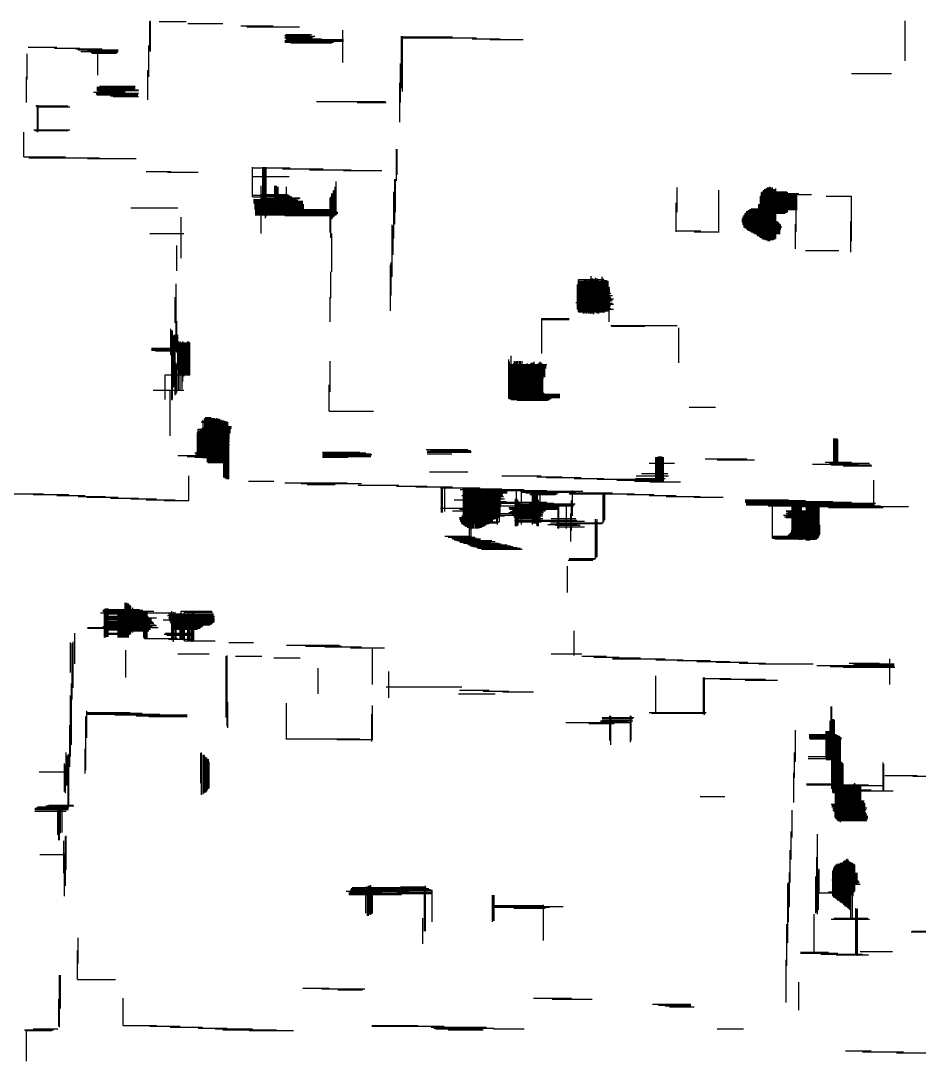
# Model space of a CAD drawing. Extents: x -17.4 to 24.4, y -13.4 to 16.4.
# Drawn here: x -7.95 to 2.62, y -13.03 to -0.8 of the extents above; entities that cross this region are included whole.
import ezdxf

# ---------------------------------------------------------------- set-up
doc = ezdxf.new("R2010")
doc.units = 0
doc.layers.add('1-0_REZ', color=7, linetype='CONTINUOUS')

msp = doc.modelspace()

# ---------------------------------------------------------------- linework, layer by layer
at = {"layer": '1-0_REZ'}
for p, q in [((-6.43, -1.15), (-6.43, -0.81)), ((-6.42, -1.16), (-6.42, -0.8)), ((-6.32, -0.81), (-6, -0.81)), ((-5.98, -0.83), (-5.57, -0.83)), ((2.45, -1.27), (2.45, -0.8)), ((-5.36, -0.86), (-4.98, -0.86)), ((-5.29, -0.87), (-4.67, -0.87)), ((-4.84, -0.97), (-4.55, -0.97)), ((-4.83, -0.96), (-4.53, -0.96)), ((-4.16, -1.29), (-4.16, -0.91)), ((-6.44, -1.46), (-6.44, -1.09)), ((-4.84, -0.99), (-4.51, -0.99)), ((-4.84, -1), (-4.52, -1)), ((-4.84, -1.03), (-4.15, -1.03)), ((-4.84, -1.04), (-4.15, -1.04)), ((-4.84, -1.05), (-4.27, -1.05)), ((-4.83, -0.98), (-4.49, -0.98)), ((-4.83, -1.01), (-4.41, -1.01)), ((-4.82, -1.02), (-4.15, -1.02)), ((-4.77, -1.06), (-4.29, -1.06)), ((-3.47, -1.59), (-3.47, -0.98)), ((-3.46, -1.63), (-3.46, -0.98)), ((-3.46, -0.99), (-2.87, -0.99)), ((-3.46, -1), (-2.59, -1)), ((-2.64, -1.01), (-2.31, -1.01)), ((-2.43, -1.02), (-2.04, -1.02)), ((-7.87, -1.49), (-7.87, -1.19)), ((-7.86, -1.11), (-7.52, -1.11)), ((-7.55, -1.12), (-7.25, -1.12)), ((-7.3, -1.13), (-6.99, -1.13)), ((-7.27, -1.14), (-6.8, -1.14)), ((-7.24, -1.16), (-6.8, -1.16)), ((-7.16, -1.15), (-6.8, -1.15)), ((-7.12, -1.17), (-6.81, -1.17)), ((-7.11, -1.18), (-6.82, -1.18)), ((-7.04, -1.44), (-7.04, -1.13)), ((-3.48, -1.76), (-3.48, -1.3)), ((-7.88, -1.76), (-7.88, -1.46)), ((-6.45, -1.73), (-6.45, -1.38)), ((1.82, -1.42), (2.29, -1.42)), ((-7.05, -1.58), (-6.6, -1.58)), ((-7.02, -1.57), (-6.6, -1.57)), ((-3.49, -1.99), (-3.49, -1.53)), ((-7.09, -1.64), (-6.72, -1.64)), ((-7.06, -1.65), (-6.56, -1.65)), ((-7.06, -1.66), (-6.56, -1.66)), ((-7.05, -1.59), (-6.6, -1.59)), ((-7.05, -1.6), (-6.61, -1.6)), ((-7.05, -1.61), (-6.56, -1.61)), ((-7.05, -1.62), (-6.56, -1.62)), ((-7.05, -1.67), (-6.57, -1.67)), ((-7.03, -1.63), (-6.72, -1.63)), ((-6.89, -1.68), (-6.57, -1.68)), ((-6.86, -1.69), (-6.56, -1.69)), ((-7.77, -1.8), (-7.39, -1.8)), ((-7.76, -1.81), (-7.37, -1.81)), ((-7.75, -2.11), (-7.75, -1.79)), ((-7.74, -2.1), (-7.74, -1.79)), ((-4.47, -1.75), (-3.66, -1.75)), ((-3.99, -1.76), (-3.65, -1.76)), ((-7.91, -2.4), (-7.91, -2.11)), ((-7.79, -2.08), (-7.37, -2.08)), ((-7.78, -2.09), (-7.39, -2.09)), ((-3.53, -2.68), (-3.53, -2.31)), ((-3.52, -2.61), (-3.52, -2.31)), ((-7.91, -2.4), (-7.42, -2.4)), ((-7.85, -2.41), (-7.02, -2.41)), ((-7.16, -2.42), (-6.59, -2.42)), ((-5.23, -2.53), (-4.78, -2.53)), ((-5.22, -2.87), (-5.22, -2.52)), ((-5.1, -3.08), (-5.1, -2.52)), ((-5.09, -3.08), (-5.09, -2.52)), ((-5.08, -3.08), (-5.08, -2.52)), ((-5.07, -3.12), (-5.07, -2.52)), ((-5.06, -3.1), (-5.06, -2.52)), ((-4.87, -2.54), (-4.39, -2.54)), ((-4.55, -2.55), (-4.06, -2.55)), ((-4.15, -2.56), (-3.7, -2.56)), ((-6.47, -2.57), (-6.18, -2.57)), ((-6.22, -2.58), (-5.86, -2.58)), ((-5.23, -2.63), (-4.79, -2.63)), ((-4.24, -3.08), (-4.24, -2.69)), ((-3.55, -3.19), (-3.55, -2.66)), ((-3.54, -3.05), (-3.54, -2.66)), ((-5.12, -3.3), (-5.12, -2.74)), ((-4.96, -3.08), (-4.96, -2.74)), ((-4.95, -3.08), (-4.95, -2.74)), ((-4.94, -3.08), (-4.94, -2.74)), ((-4.93, -3.08), (-4.93, -2.75)), ((-4.92, -3.08), (-4.92, -2.75)), ((-4.82, -3.09), (-4.82, -2.75)), ((-4.27, -3.11), (-4.27, -2.8)), ((-4.26, -3.1), (-4.26, -2.79)), ((-4.25, -3.08), (-4.25, -2.75)), ((-3.56, -3.36), (-3.56, -2.81)), ((-0.23, -3.05), (-0.23, -2.76)), ((0.26, -3.29), (0.26, -2.79)), ((0.77, -2.81), (1.06, -2.81)), ((0.77, -3.36), (0.77, -2.81)), ((0.78, -3.37), (0.78, -2.81)), ((0.79, -3.37), (0.79, -2.79)), ((0.8, -3.37), (0.8, -2.78)), ((0.81, -3.38), (0.81, -2.78)), ((0.82, -3.38), (0.82, -2.77)), ((0.83, -3.38), (0.83, -2.76)), ((0.84, -3.39), (0.84, -2.76)), ((0.85, -3.39), (0.85, -2.76)), ((0.86, -3.39), (0.86, -2.75)), ((0.87, -3.38), (0.87, -2.76)), ((0.88, -3.38), (0.88, -2.77)), ((0.89, -3.38), (0.89, -2.76)), ((0.9, -3.38), (0.9, -2.78)), ((0.91, -3.37), (0.91, -2.78)), ((0.92, -3.37), (0.92, -2.78)), ((0.93, -3.36), (0.93, -2.77)), ((-5.22, -2.85), (-4.79, -2.85)), ((-5.22, -2.87), (-4.76, -2.87)), ((-5.21, -2.9), (-4.71, -2.9)), ((-5.21, -2.91), (-4.69, -2.91)), ((-5.21, -2.92), (-4.63, -2.92)), ((-5.21, -2.93), (-4.63, -2.93)), ((-5.11, -2.84), (-4.81, -2.84)), ((-5.11, -2.86), (-4.78, -2.86)), ((-5.11, -2.89), (-4.67, -2.89)), ((-4.96, -2.88), (-4.66, -2.88)), ((-4.31, -3.29), (-4.31, -2.88)), ((-4.3, -3.35), (-4.3, -2.87)), ((-4.29, -3.13), (-4.29, -2.83)), ((-4.28, -3.12), (-4.28, -2.83)), ((0.75, -2.86), (1.18, -2.86)), ((0.75, -3.35), (0.75, -2.86)), ((0.75, -2.87), (1.18, -2.87)), ((0.75, -2.88), (1.18, -2.88)), ((0.75, -2.89), (1.18, -2.89)), ((0.75, -2.9), (1.18, -2.9)), ((0.75, -2.91), (1.18, -2.91)), ((0.75, -2.92), (1.18, -2.92)), ((0.75, -2.93), (1.18, -2.93)), ((0.76, -2.82), (1.07, -2.82)), ((0.76, -3.35), (0.76, -2.82)), ((0.76, -2.83), (1.2, -2.83)), ((0.76, -2.84), (1.35, -2.84)), ((0.76, -2.85), (1.18, -2.85)), ((1.52, -2.86), (1.82, -2.86)), ((1.82, -3.39), (1.82, -2.86)), ((-6.65, -3), (-6.1, -3)), ((-5.21, -2.94), (-4.63, -2.94)), ((-5.2, -2.95), (-4.63, -2.95)), ((-5.2, -2.96), (-4.62, -2.96)), ((-5.2, -2.97), (-4.62, -2.97)), ((-5.2, -2.98), (-4.62, -2.98)), ((-5.2, -2.99), (-4.62, -2.99)), ((-5.2, -3), (-4.62, -3)), ((-5.2, -3.01), (-4.62, -3.01)), ((-5.19, -3.02), (-4.24, -3.02)), ((-5.19, -3.03), (-4.24, -3.03)), ((-5.19, -3.04), (-4.24, -3.04)), ((-5.19, -3.05), (-4.22, -3.05)), ((-0.24, -3.28), (-0.24, -2.94)), ((0.58, -3.04), (1.07, -3.04)), ((0.58, -3.05), (1.06, -3.05)), ((0.6, -3.03), (1.07, -3.03)), ((0.62, -3.02), (1.18, -3.02)), ((0.64, -3.01), (1.18, -3.01)), ((0.68, -3.3), (0.68, -3.01)), ((0.69, -3.31), (0.69, -3.01)), ((0.7, -3.31), (0.7, -3.02)), ((0.71, -3.32), (0.71, -3.01)), ((0.72, -3.33), (0.72, -3.02)), ((0.73, -2.96), (1.18, -2.96)), ((0.73, -3.33), (0.73, -2.96)), ((0.73, -2.97), (1.18, -2.97)), ((0.73, -2.98), (1.18, -2.98)), ((0.74, -3.34), (0.74, -2.98)), ((0.74, -2.99), (1.18, -2.99)), ((0.75, -2.94), (1.18, -2.94)), ((0.75, -2.95), (1.18, -2.95)), ((0.76, -3), (1.18, -3)), ((1.17, -3.28), (1.17, -2.97)), ((-6.06, -3.59), (-6.06, -3.11)), ((-5.19, -3.06), (-4.22, -3.06)), ((-5.19, -3.07), (-4.23, -3.07)), ((-5.19, -3.08), (-4.24, -3.08)), ((-4.84, -3.09), (-4.26, -3.09)), ((0.53, -3.13), (0.9, -3.13)), ((0.53, -3.14), (0.92, -3.14)), ((0.53, -3.15), (0.93, -3.15)), ((0.53, -3.16), (0.95, -3.16)), ((0.54, -3.11), (0.89, -3.11)), ((0.54, -3.12), (0.89, -3.12)), ((0.54, -3.17), (0.96, -3.17)), ((0.55, -3.09), (0.92, -3.09)), ((0.55, -3.1), (0.91, -3.1)), ((0.56, -3.07), (0.9, -3.07)), ((0.56, -3.08), (0.91, -3.08)), ((0.57, -3.06), (1.04, -3.06)), ((1.81, -3.52), (1.81, -3.16)), ((-6.43, -3.3), (-6.03, -3.3)), ((-4.29, -3.75), (-4.29, -3.3)), ((-3.58, -3.81), (-3.58, -3.2)), ((-3.57, -3.55), (-3.57, -3.21)), ((-0.25, -3.27), (0.05, -3.27)), ((-0.03, -3.28), (0.26, -3.28)), ((0.54, -3.18), (0.97, -3.18)), ((0.54, -3.19), (0.98, -3.19)), ((0.55, -3.2), (0.99, -3.2)), ((0.55, -3.21), (0.99, -3.21)), ((0.55, -3.22), (1, -3.22)), ((0.56, -3.23), (0.99, -3.23)), ((0.58, -3.24), (0.99, -3.24)), ((0.59, -3.25), (0.99, -3.25)), ((0.6, -3.26), (0.98, -3.26)), ((0.62, -3.27), (0.98, -3.27)), ((0.64, -3.28), (0.98, -3.28)), ((0.66, -3.29), (0.98, -3.29)), ((0.68, -3.3), (0.98, -3.3)), ((1.16, -3.48), (1.16, -3.19)), ((-6.11, -3.74), (-6.11, -3.44)), ((1.28, -3.5), (1.67, -3.5)), ((-3.59, -4.03), (-3.59, -3.64)), ((-4.3, -4.06), (-4.3, -3.75)), ((-3.6, -4.21), (-3.6, -3.67)), ((-6.12, -4.65), (-6.12, -3.89)), ((-1.4, -4.19), (-1.4, -3.9)), ((-1.39, -3.84), (-1.09, -3.84)), ((-1.39, -4.22), (-1.39, -3.84)), ((-1.39, -3.88), (-1.07, -3.88)), ((-1.39, -3.89), (-1.08, -3.89)), ((-1.38, -3.86), (-1.04, -3.86)), ((-1.38, -4.21), (-1.38, -3.86)), ((-1.37, -3.87), (-1.07, -3.87)), ((-1.37, -4.23), (-1.37, -3.87)), ((-1.36, -4.23), (-1.36, -3.87)), ((-1.35, -4.23), (-1.35, -3.86)), ((-1.34, -4.23), (-1.34, -3.87)), ((-1.33, -4.24), (-1.33, -3.87)), ((-1.32, -4.23), (-1.32, -3.84)), ((-1.31, -4.24), (-1.31, -3.85)), ((-1.3, -4.23), (-1.3, -3.84)), ((-1.29, -4.24), (-1.29, -3.85)), ((-1.28, -4.23), (-1.28, -3.86)), ((-1.27, -4.24), (-1.27, -3.85)), ((-1.26, -4.24), (-1.26, -3.85)), ((-1.25, -4.24), (-1.25, -3.85)), ((-1.24, -4.24), (-1.24, -3.8)), ((-1.23, -4.24), (-1.23, -3.83)), ((-1.22, -4.24), (-1.22, -3.83)), ((-1.21, -4.25), (-1.21, -3.84)), ((-1.2, -4.23), (-1.2, -3.84)), ((-1.19, -4.23), (-1.19, -3.82)), ((-1.18, -4.23), (-1.18, -3.83)), ((-1.17, -4.24), (-1.17, -3.83)), ((-1.16, -4.23), (-1.16, -3.85)), ((-1.15, -4.24), (-1.15, -3.86)), ((-1.14, -4.23), (-1.14, -3.86)), ((-1.13, -4.22), (-1.13, -3.86)), ((-1.12, -4.23), (-1.12, -3.84)), ((-1.11, -4.22), (-1.11, -3.81)), ((-1.1, -4.23), (-1.1, -3.83)), ((-1.09, -4.21), (-1.09, -3.84)), ((-1.08, -4.22), (-1.08, -3.85)), ((-1.07, -4.21), (-1.07, -3.85)), ((-1.06, -4.21), (-1.06, -3.85)), ((-1.05, -4.21), (-1.05, -3.86)), ((-1.04, -4.21), (-1.04, -3.86)), ((-1.41, -3.92), (-1.04, -3.92)), ((-1.4, -3.97), (-1.04, -3.97)), ((-1.4, -3.98), (-1.02, -3.98)), ((-1.4, -3.99), (-1.04, -3.99)), ((-1.4, -4), (-1.01, -4)), ((-1.4, -4.01), (-1.03, -4.01)), ((-1.4, -4.02), (-1.03, -4.02)), ((-1.4, -4.03), (-0.99, -4.03)), ((-1.39, -3.95), (-1.04, -3.95)), ((-1.39, -3.96), (-1.02, -3.96)), ((-1.38, -3.93), (-1.03, -3.93)), ((-1.38, -3.94), (-1.02, -3.94)), ((-1.03, -4.34), (-1.03, -3.93)), ((-6.13, -4.35), (-6.13, -4.05)), ((-4.31, -4.34), (-4.31, -4.05)), ((-1.42, -4.11), (-1.02, -4.11)), ((-1.41, -4.14), (-1.02, -4.14)), ((-1.4, -4.04), (-1.03, -4.04)), ((-1.4, -4.05), (-1.01, -4.05)), ((-1.4, -4.06), (-1.01, -4.06)), ((-1.4, -4.07), (-0.98, -4.07)), ((-1.4, -4.08), (-0.99, -4.08)), ((-1.4, -4.09), (-1, -4.09)), ((-1.4, -4.1), (-1.02, -4.1)), ((-1.4, -4.12), (-0.99, -4.12)), ((-1.4, -4.13), (-0.98, -4.13)), ((-1.4, -4.15), (-1.01, -4.15)), ((-1.4, -4.16), (-1.02, -4.16)), ((-1.4, -4.17), (-1.02, -4.17)), ((-1.4, -4.18), (-1.01, -4.18)), ((-1.4, -4.19), (-0.98, -4.19)), ((-1.39, -4.2), (-1.03, -4.2)), ((-1.39, -4.22), (-1.08, -4.22)), ((-1.38, -4.21), (-1.04, -4.21)), ((-6.11, -4.7), (-6.11, -4.33)), ((-1.82, -4.3), (-1.5, -4.3)), ((-1.82, -4.71), (-1.82, -4.3)), ((-1.82, -4.31), (-1.5, -4.31)), ((-1.01, -4.38), (-0.23, -4.38)), ((-1, -4.39), (-0.61, -4.39)), ((-6.18, -4.73), (-6.18, -4.42)), ((-6.17, -5.26), (-6.17, -4.44)), ((-6.16, -5.25), (-6.16, -4.44)), ((-6.15, -5.11), (-6.15, -4.5)), ((-6.14, -5.1), (-6.14, -4.49)), ((-6.13, -5.2), (-6.13, -4.49)), ((-6.1, -4.9), (-6.1, -4.49)), ((-0.21, -4.82), (-0.21, -4.41)), ((-6.09, -5.15), (-6.09, -4.57)), ((-6.08, -4.95), (-6.08, -4.58)), ((-6.07, -5.14), (-6.07, -4.57)), ((-6.06, -4.97), (-6.06, -4.58)), ((-6.05, -5.13), (-6.05, -4.58)), ((-6.04, -5.04), (-6.04, -4.57)), ((-6.03, -4.98), (-6.03, -4.58)), ((-6.02, -4.97), (-6.02, -4.58)), ((-6.01, -4.96), (-6.01, -4.58)), ((-6, -4.96), (-6, -4.58)), ((-5.99, -4.95), (-5.99, -4.58)), ((-5.98, -4.96), (-5.98, -4.57)), ((-5.97, -4.96), (-5.97, -4.57)), ((-5.96, -4.96), (-5.96, -4.58)), ((-6.41, -4.65), (-5.96, -4.65)), ((-6.41, -4.66), (-6, -4.66)), ((-6.41, -4.67), (-5.98, -4.67)), ((-6.36, -4.68), (-5.98, -4.68)), ((-2.18, -5.25), (-2.18, -4.74)), ((-6.12, -5.19), (-6.12, -4.82)), ((-6.11, -5.17), (-6.11, -4.84)), ((-4.31, -5.16), (-4.31, -4.8)), ((-2.21, -5.24), (-2.21, -4.78)), ((-2.21, -4.84), (-1.76, -4.84)), ((-2.21, -4.85), (-1.77, -4.85)), ((-2.21, -4.86), (-1.77, -4.86)), ((-2.21, -4.87), (-1.77, -4.87)), ((-2.21, -4.88), (-1.77, -4.88)), ((-2.21, -4.89), (-1.78, -4.89)), ((-2.2, -5.24), (-2.2, -4.81)), ((-2.17, -5.24), (-2.17, -4.84)), ((-2.16, -5.23), (-2.16, -4.84)), ((-2.15, -5.24), (-2.15, -4.83)), ((-2.14, -5.24), (-2.14, -4.8)), ((-2.13, -5.25), (-2.13, -4.81)), ((-2.12, -5.25), (-2.12, -4.8)), ((-2.11, -5.26), (-2.11, -4.8)), ((-2.1, -5.26), (-2.1, -4.8)), ((-2.09, -5.26), (-2.09, -4.84)), ((-2.08, -5.26), (-2.08, -4.8)), ((-2.07, -5.26), (-2.07, -4.8)), ((-2.06, -5.26), (-2.06, -4.84)), ((-2.05, -5.26), (-2.05, -4.8)), ((-2.04, -5.26), (-2.04, -4.84)), ((-2.03, -5.26), (-2.03, -4.84)), ((-2.02, -5.26), (-2.02, -4.84)), ((-2.01, -5.26), (-2.01, -4.84)), ((-2, -5.26), (-2, -4.84)), ((-1.99, -5.26), (-1.99, -4.83)), ((-1.98, -5.26), (-1.98, -4.84)), ((-1.97, -5.26), (-1.97, -4.84)), ((-1.96, -5.26), (-1.96, -4.84)), ((-1.95, -5.26), (-1.95, -4.83)), ((-1.94, -5.26), (-1.94, -4.82)), ((-1.93, -5.26), (-1.93, -4.82)), ((-1.92, -5.26), (-1.92, -4.82)), ((-1.91, -5.26), (-1.91, -4.81)), ((-1.9, -5.26), (-1.9, -4.84)), ((-1.89, -5.26), (-1.89, -4.84)), ((-1.88, -5.26), (-1.88, -4.84)), ((-1.87, -5.26), (-1.87, -4.84)), ((-1.86, -5.26), (-1.86, -4.83)), ((-1.85, -5.26), (-1.85, -4.82)), ((-1.84, -5.26), (-1.84, -4.81)), ((-1.83, -5.26), (-1.83, -4.82)), ((-1.82, -5.26), (-1.82, -4.82)), ((-1.81, -5.26), (-1.81, -4.84)), ((-6.25, -4.96), (-5.96, -4.96)), ((-6.25, -5.25), (-6.25, -4.96)), ((-2.21, -4.9), (-1.78, -4.9)), ((-2.21, -4.91), (-1.78, -4.91)), ((-2.21, -4.92), (-1.78, -4.92)), ((-2.21, -4.93), (-1.78, -4.93)), ((-2.21, -4.94), (-1.78, -4.94)), ((-2.21, -4.95), (-1.78, -4.95)), ((-2.21, -4.96), (-1.78, -4.96)), ((-2.21, -4.97), (-1.78, -4.97)), ((-2.21, -4.98), (-1.78, -4.98)), ((-2.21, -4.99), (-1.81, -4.99)), ((-2.21, -5), (-1.8, -5)), ((-2.21, -5.01), (-1.81, -5.01)), ((-4.32, -5.39), (-4.32, -5.08)), ((-2.21, -5.02), (-1.81, -5.02)), ((-2.21, -5.03), (-1.81, -5.03)), ((-2.21, -5.04), (-1.81, -5.04)), ((-2.21, -5.05), (-1.82, -5.05)), ((-2.21, -5.06), (-1.81, -5.06)), ((-2.21, -5.07), (-1.81, -5.07)), ((-2.21, -5.08), (-1.81, -5.08)), ((-2.21, -5.09), (-1.81, -5.09)), ((-2.21, -5.1), (-1.81, -5.1)), ((-2.21, -5.11), (-1.81, -5.11)), ((-2.21, -5.12), (-1.81, -5.12)), ((-2.21, -5.13), (-1.81, -5.13)), ((-6.39, -5.14), (-6.03, -5.14)), ((-6.19, -5.68), (-6.19, -5.14)), ((-2.21, -5.14), (-1.81, -5.14)), ((-2.21, -5.15), (-1.81, -5.15)), ((-2.21, -5.16), (-1.81, -5.16)), ((-2.21, -5.17), (-1.8, -5.17)), ((-2.21, -5.18), (-1.79, -5.18)), ((-2.21, -5.19), (-1.61, -5.19)), ((-2.21, -5.2), (-1.61, -5.2)), ((-2.21, -5.21), (-1.61, -5.21)), ((-2.21, -5.22), (-1.61, -5.22)), ((-2.21, -5.23), (-1.61, -5.23)), ((-2.21, -5.24), (-1.71, -5.24)), ((-2.18, -5.25), (-1.73, -5.25)), ((-2.11, -5.26), (-1.75, -5.26)), ((-0.09, -5.34), (0.22, -5.34)), ((-5.8, -5.94), (-5.8, -5.49)), ((-5.78, -5.94), (-5.78, -5.47)), ((-5.77, -5.94), (-5.77, -5.46)), ((-5.76, -5.94), (-5.76, -5.46)), ((-5.75, -5.99), (-5.75, -5.46)), ((-5.74, -6), (-5.74, -5.46)), ((-5.73, -6), (-5.73, -5.46)), ((-5.72, -6), (-5.72, -5.46)), ((-5.71, -6), (-5.71, -5.46)), ((-5.7, -6), (-5.7, -5.47)), ((-5.69, -6), (-5.69, -5.47)), ((-5.68, -6), (-5.68, -5.47)), ((-5.67, -6), (-5.67, -5.47)), ((-5.66, -6), (-5.66, -5.48)), ((-5.65, -6), (-5.65, -5.48)), ((-5.64, -6), (-5.64, -5.47)), ((-5.63, -6), (-5.63, -5.48)), ((-5.62, -6), (-5.62, -5.48)), ((-5.61, -6), (-5.61, -5.48)), ((-5.6, -6), (-5.6, -5.49)), ((-5.59, -6), (-5.59, -5.49)), ((-5.58, -6), (-5.58, -5.5)), ((-5.57, -6), (-5.57, -5.5)), ((-5.56, -6.17), (-5.56, -5.5)), ((-4.32, -5.39), (-3.8, -5.39)), ((-5.86, -5.6), (-5.48, -5.6)), ((-5.86, -5.93), (-5.86, -5.6)), ((-5.85, -5.62), (-5.48, -5.62)), ((-5.85, -5.93), (-5.85, -5.62)), ((-5.83, -5.61), (-5.48, -5.61)), ((-5.83, -5.93), (-5.83, -5.61)), ((-5.82, -5.51), (-5.53, -5.51)), ((-5.82, -5.52), (-5.51, -5.52)), ((-5.82, -5.93), (-5.82, -5.62)), ((-5.81, -5.59), (-5.47, -5.59)), ((-5.81, -5.93), (-5.81, -5.59)), ((-5.8, -5.58), (-5.48, -5.58)), ((-5.79, -5.94), (-5.79, -5.58)), ((-5.78, -5.57), (-5.47, -5.57)), ((-5.55, -6.17), (-5.55, -5.51)), ((-5.54, -6.18), (-5.54, -5.51)), ((-5.53, -6.18), (-5.53, -5.51)), ((-5.52, -6.19), (-5.52, -5.52)), ((-5.51, -6.19), (-5.51, -5.52)), ((-5.5, -6.19), (-5.5, -5.57)), ((-5.87, -5.64), (-5.48, -5.64)), ((-5.87, -5.93), (-5.87, -5.64)), ((-5.87, -5.67), (-5.49, -5.67)), ((-5.87, -5.7), (-5.5, -5.7)), ((-5.86, -5.65), (-5.49, -5.65)), ((-5.86, -5.66), (-5.49, -5.66)), ((-5.86, -5.68), (-5.49, -5.68)), ((-5.86, -5.69), (-5.49, -5.69)), ((-5.86, -5.71), (-5.49, -5.71)), ((-5.86, -5.72), (-5.5, -5.72)), ((-5.86, -5.73), (-5.5, -5.73)), ((-5.86, -5.74), (-5.49, -5.74)), ((-5.85, -5.63), (-5.48, -5.63)), ((-5.84, -5.93), (-5.84, -5.63)), ((1.61, -6.02), (1.61, -5.71)), ((1.62, -6.02), (1.62, -5.71)), ((1.63, -6.02), (1.63, -5.71)), ((1.64, -6.02), (1.64, -5.71)), ((1.65, -6.02), (1.65, -5.71)), ((1.66, -6.02), (1.66, -5.72)), ((-5.88, -5.87), (-5.5, -5.87)), ((-5.87, -5.76), (-5.5, -5.76)), ((-5.87, -5.81), (-5.5, -5.81)), ((-5.87, -5.84), (-5.5, -5.84)), ((-5.87, -5.86), (-5.5, -5.86)), ((-5.86, -5.75), (-5.5, -5.75)), ((-5.86, -5.77), (-5.51, -5.77)), ((-5.86, -5.78), (-5.49, -5.78)), ((-5.86, -5.79), (-5.53, -5.79)), ((-5.86, -5.82), (-5.52, -5.82)), ((-5.86, -5.85), (-5.5, -5.85)), ((-5.85, -5.8), (-5.5, -5.8)), ((-5.85, -5.83), (-5.53, -5.83)), ((-4.4, -5.87), (-3.96, -5.87)), ((-3.18, -5.84), (-2.69, -5.84)), ((-3.17, -5.86), (-2.65, -5.86)), ((-3.17, -5.87), (-2.65, -5.87)), ((-3.13, -5.85), (-2.66, -5.85)), ((-6.1, -5.91), (-5.51, -5.91)), ((-5.99, -5.92), (-5.52, -5.92)), ((-5.9, -5.88), (-5.5, -5.88)), ((-5.9, -5.93), (-5.5, -5.93)), ((-5.89, -5.89), (-5.5, -5.89)), ((-5.88, -5.9), (-5.5, -5.9)), ((-4.4, -5.88), (-3.89, -5.88)), ((-4.4, -5.89), (-3.83, -5.89)), ((-4.4, -5.91), (-3.83, -5.91)), ((-4.4, -5.92), (-3.83, -5.92)), ((-4.4, -5.93), (-4.1, -5.93)), ((-4.39, -5.9), (-3.82, -5.9)), ((-3.17, -5.89), (-2.88, -5.89)), ((-0.48, -6.22), (-0.48, -5.93)), ((-0.47, -6.22), (-0.47, -5.93)), ((-0.46, -6.22), (-0.46, -5.93)), ((-0.45, -6.22), (-0.45, -5.92)), ((-0.44, -6.22), (-0.44, -5.92)), ((-0.43, -6.22), (-0.43, -5.92)), ((-0.42, -6.22), (-0.42, -5.92)), ((-0.41, -6.22), (-0.41, -5.92)), ((-0.4, -6.22), (-0.4, -5.93)), ((-0.39, -6.22), (-0.39, -5.93)), ((0.1, -5.95), (0.59, -5.95)), ((0.24, -5.96), (0.68, -5.96)), ((1.51, -5.99), (1.82, -5.99)), ((-3.14, -6.1), (-2.69, -6.1)), ((-0.56, -6), (-0.26, -6)), ((1.36, -6.01), (1.9, -6.01)), ((1.56, -6), (2.03, -6)), ((1.58, -6.02), (2.05, -6.02)), ((1.72, -6.03), (2.06, -6.03)), ((-5.97, -6.44), (-5.97, -6.15)), ((-5.27, -6.21), (-4.97, -6.21)), ((-4.84, -6.23), (-4.11, -6.23)), ((-2.29, -6.15), (-1.83, -6.15)), ((-1.88, -6.16), (-1.58, -6.16)), ((-1.77, -6.17), (-1.36, -6.17)), ((-1.44, -6.18), (-1.09, -6.18)), ((-1.17, -6.19), (-0.46, -6.19)), ((-0.94, -6.2), (-0.45, -6.2)), ((-0.73, -6.21), (-0.44, -6.21)), ((-0.72, -6.18), (-0.37, -6.18)), ((-0.71, -6.15), (-0.33, -6.15)), ((-0.65, -6.12), (-0.34, -6.12)), ((-0.55, -6.22), (-0.19, -6.22)), ((2.08, -6.49), (2.08, -6.2)), ((-4.65, -6.24), (-3.94, -6.24)), ((-4.58, -6.25), (-4.25, -6.25)), ((-3.98, -6.26), (-3.5, -6.26)), ((-3.53, -6.27), (-3.17, -6.27)), ((-3.3, -6.28), (-2.87, -6.28)), ((-3.01, -6.29), (-2.55, -6.29)), ((-3, -6.58), (-3, -6.28)), ((-2.99, -6.58), (-2.99, -6.28)), ((-2.96, -6.57), (-2.96, -6.28)), ((-2.78, -6.31), (-2.03, -6.31)), ((-2.74, -6.73), (-2.74, -6.29)), ((-2.74, -6.34), (-2.23, -6.34)), ((-2.74, -6.35), (-2.23, -6.35)), ((-2.73, -6.73), (-2.73, -6.29)), ((-2.73, -6.32), (-1.76, -6.32)), ((-2.73, -6.33), (-2.23, -6.33)), ((-2.72, -6.74), (-2.72, -6.29)), ((-2.72, -6.3), (-2.29, -6.3)), ((-2.71, -6.75), (-2.71, -6.29)), ((-2.7, -6.75), (-2.7, -6.29)), ((-2.69, -6.76), (-2.69, -6.29)), ((-2.68, -6.76), (-2.68, -6.29)), ((-2.67, -6.96), (-2.67, -6.29)), ((-2.66, -6.78), (-2.66, -6.29)), ((-2.65, -6.97), (-2.65, -6.29)), ((-2.64, -6.77), (-2.64, -6.29)), ((-2.63, -6.77), (-2.63, -6.29)), ((-2.62, -6.77), (-2.62, -6.29)), ((-2.6, -6.77), (-2.6, -6.29)), ((-2.59, -6.77), (-2.59, -6.29)), ((-2.58, -6.77), (-2.58, -6.29)), ((-2.57, -6.77), (-2.57, -6.29)), ((-2.56, -6.77), (-2.56, -6.29)), ((-2.55, -6.76), (-2.55, -6.29)), ((-2.54, -6.76), (-2.54, -6.3)), ((-2.53, -6.76), (-2.53, -6.3)), ((-2.52, -6.75), (-2.52, -6.3)), ((-2.51, -6.75), (-2.51, -6.3)), ((-2.5, -6.74), (-2.5, -6.3)), ((-2.49, -6.74), (-2.49, -6.3)), ((-2.48, -6.73), (-2.48, -6.3)), ((-2.47, -6.72), (-2.47, -6.3)), ((-2.46, -6.71), (-2.46, -6.3)), ((-2.45, -6.71), (-2.45, -6.3)), ((-2.44, -6.71), (-2.44, -6.3)), ((-2.43, -6.7), (-2.43, -6.3)), ((-2.42, -6.7), (-2.42, -6.3)), ((-2.41, -6.69), (-2.41, -6.3)), ((-2.4, -6.68), (-2.4, -6.3)), ((-2.39, -6.66), (-2.39, -6.3)), ((-2.38, -6.64), (-2.38, -6.3)), ((-2.35, -6.7), (-2.35, -6.3)), ((-2.34, -6.72), (-2.34, -6.3)), ((-2.33, -6.64), (-2.33, -6.3)), ((-2.32, -6.69), (-2.32, -6.3)), ((-2.31, -6.62), (-2.31, -6.3)), ((-2.12, -6.74), (-2.12, -6.31)), ((-2.07, -6.33), (-1.34, -6.33)), ((-2.06, -6.72), (-2.06, -6.31)), ((-2.06, -6.34), (-1.42, -6.34)), ((-2.01, -6.35), (-1.63, -6.35)), ((-1.93, -6.72), (-1.93, -6.32)), ((-1.92, -6.71), (-1.92, -6.32)), ((-1.91, -6.71), (-1.91, -6.32)), ((-1.9, -6.71), (-1.9, -6.32)), ((-1.89, -6.71), (-1.89, -6.32)), ((-1.88, -6.73), (-1.88, -6.32)), ((-1.87, -6.74), (-1.87, -6.32)), ((-1.84, -6.67), (-1.84, -6.32)), ((-1.5, -6.35), (-0.99, -6.35)), ((-1.46, -6.62), (-1.46, -6.32)), ((-1.1, -6.7), (-1.1, -6.35)), ((-1.09, -6.69), (-1.09, -6.35)), ((-1.08, -6.67), (-1.08, -6.35)), ((-8.07, -6.36), (-7.68, -6.36)), ((-7.8, -6.37), (-7.38, -6.37)), ((-7.52, -6.38), (-7.19, -6.38)), ((-7.27, -6.39), (-6.95, -6.39)), ((-7.17, -6.4), (-6.8, -6.4)), ((-6.89, -6.41), (-6.56, -6.41)), ((-6.65, -6.42), (-6.35, -6.42)), ((-6.47, -6.43), (-6.13, -6.43)), ((-6.26, -6.44), (-5.97, -6.44)), ((-2.85, -6.43), (-2.34, -6.43)), ((-2.76, -6.38), (-2.28, -6.38)), ((-2.74, -6.36), (-2.28, -6.36)), ((-2.74, -6.44), (-2.31, -6.44)), ((-2.74, -6.48), (-2.3, -6.48)), ((-2.73, -6.46), (-1.76, -6.46)), ((-2.73, -6.47), (-2.08, -6.47)), ((-2.72, -6.4), (-2.34, -6.4)), ((-2.72, -6.41), (-2.3, -6.41)), ((-2.72, -6.42), (-2.26, -6.42)), ((-2.7, -6.37), (-2.29, -6.37)), ((-2.7, -6.39), (-2.27, -6.39)), ((-2.53, -6.45), (-2.24, -6.45)), ((-2.14, -6.48), (-1.43, -6.48)), ((-2.13, -6.74), (-2.13, -6.42)), ((-2.11, -6.74), (-2.11, -6.42)), ((-2.1, -6.73), (-2.1, -6.44)), ((-1.97, -6.47), (-1.68, -6.47)), ((-1.96, -6.37), (-1.66, -6.37)), ((-1.95, -6.36), (-1.64, -6.36)), ((-1.86, -6.74), (-1.86, -6.43)), ((-1.63, -6.77), (-1.63, -6.48)), ((-1.62, -6.77), (-1.62, -6.48)), ((-1.53, -6.77), (-1.53, -6.48)), ((-1.5, -6.36), (-0.73, -6.36)), ((-1.47, -6.79), (-1.47, -6.44)), ((-0.82, -6.37), (-0.5, -6.37)), ((-0.56, -6.38), (-0.24, -6.38)), ((-0.36, -6.39), (0.04, -6.39)), ((-0.03, -6.4), (0.31, -6.4)), ((0.57, -6.43), (1.08, -6.43)), ((0.57, -6.44), (1.28, -6.44)), ((0.57, -6.45), (1.6, -6.45)), ((0.57, -6.46), (1.82, -6.46)), ((0.58, -6.47), (2.1, -6.47)), ((0.58, -6.48), (2.09, -6.48)), ((0.89, -6.88), (0.89, -6.43)), ((1.12, -6.87), (1.12, -6.44)), ((1.13, -6.88), (1.13, -6.44)), ((1.14, -6.88), (1.14, -6.44)), ((1.15, -6.87), (1.15, -6.44)), ((1.16, -6.87), (1.16, -6.44)), ((1.17, -6.87), (1.17, -6.44)), ((1.18, -6.89), (1.18, -6.44)), ((1.19, -6.88), (1.19, -6.44)), ((1.2, -6.88), (1.2, -6.44)), ((1.21, -6.9), (1.21, -6.44)), ((1.22, -6.89), (1.22, -6.44)), ((1.23, -6.9), (1.23, -6.44)), ((1.29, -6.91), (1.29, -6.45)), ((1.3, -6.91), (1.3, -6.45)), ((1.31, -6.91), (1.31, -6.45)), ((1.32, -6.91), (1.32, -6.45)), ((1.33, -6.91), (1.33, -6.45)), ((1.34, -6.9), (1.34, -6.45)), ((1.35, -6.9), (1.35, -6.45)), ((1.36, -6.9), (1.36, -6.45)), ((1.37, -6.9), (1.37, -6.45)), ((1.38, -6.9), (1.38, -6.45)), ((1.39, -6.9), (1.39, -6.45)), ((1.4, -6.89), (1.4, -6.45)), ((1.41, -6.89), (1.41, -6.45)), ((1.42, -6.88), (1.42, -6.45)), ((1.43, -6.87), (1.43, -6.45)), ((1.44, -6.85), (1.44, -6.45)), ((-3.01, -6.53), (-2.33, -6.53)), ((-2.87, -6.56), (-2.33, -6.56)), ((-2.79, -6.54), (-2.33, -6.54)), ((-2.74, -6.49), (-2.3, -6.49)), ((-2.74, -6.5), (-1.45, -6.5)), ((-2.74, -6.51), (-2.31, -6.51)), ((-2.74, -6.52), (-2.32, -6.52)), ((-2.74, -6.55), (-2.33, -6.55)), ((-2.73, -6.57), (-2.32, -6.57)), ((-2.73, -6.6), (-2.31, -6.6)), ((-2.72, -6.58), (-2.32, -6.58)), ((-2.72, -6.59), (-1.83, -6.59)), ((-2.21, -6.52), (-1.63, -6.52)), ((-2.21, -6.58), (-1.8, -6.58)), ((-2.2, -6.53), (-1.63, -6.53)), ((-2.2, -6.54), (-1.62, -6.54)), ((-2.19, -6.57), (-1.81, -6.57)), ((-2.17, -6.56), (-1.78, -6.56)), ((-2.17, -6.6), (-1.81, -6.6)), ((-2.16, -6.55), (-1.77, -6.55)), ((-2.14, -6.51), (-1.62, -6.51)), ((-2.12, -6.49), (-1.44, -6.49)), ((-1.48, -6.92), (-1.48, -6.59)), ((0.58, -6.49), (2.09, -6.49)), ((0.84, -6.5), (2.16, -6.5)), ((1.05, -6.56), (1.41, -6.56)), ((1.05, -6.57), (1.42, -6.57)), ((1.05, -6.59), (1.43, -6.59)), ((1.07, -6.58), (1.42, -6.58)), ((1.07, -6.6), (1.43, -6.6)), ((1.24, -6.51), (2.49, -6.51)), ((1.55, -6.52), (2.19, -6.52)), ((-2.79, -6.64), (-2.33, -6.64)), ((-2.79, -6.65), (-2.34, -6.65)), ((-2.79, -6.66), (-2.39, -6.66)), ((-2.78, -6.67), (-2.4, -6.67)), ((-2.78, -6.68), (-2.4, -6.68)), ((-2.77, -6.69), (-2.32, -6.69)), ((-2.77, -6.7), (-2.35, -6.7)), ((-2.76, -6.62), (-2.26, -6.62)), ((-2.76, -6.63), (-2.32, -6.63)), ((-2.76, -6.71), (-2.44, -6.71)), ((-2.73, -6.61), (-1.83, -6.61)), ((-2.15, -6.62), (-1.81, -6.62)), ((-2.15, -6.63), (-1.86, -6.63)), ((-2.14, -6.64), (-1.84, -6.64)), ((-2.14, -6.67), (-1.41, -6.67)), ((-2.13, -6.65), (-1.81, -6.65)), ((-2.13, -6.68), (-1.32, -6.68)), ((-2.13, -6.69), (-1.83, -6.69)), ((-1.75, -6.72), (-1.4, -6.72)), ((-1.72, -6.7), (-1.1, -6.7)), ((-1.71, -6.65), (-1.42, -6.65)), ((-1.65, -6.71), (-1.11, -6.71)), ((-1.19, -7.12), (-1.19, -6.66)), ((-1.18, -7.11), (-1.18, -6.68)), ((-1.17, -7.1), (-1.17, -6.66)), ((1.02, -6.61), (1.43, -6.61)), ((1.03, -6.63), (1.44, -6.63)), ((1.05, -6.62), (1.43, -6.62)), ((1.05, -6.64), (1.44, -6.64)), ((1.12, -6.72), (1.44, -6.72)), ((1.13, -6.65), (1.44, -6.65)), ((1.13, -6.66), (1.44, -6.66)), ((1.13, -6.67), (1.44, -6.67)), ((1.13, -6.68), (1.44, -6.68)), ((1.13, -6.69), (1.44, -6.69)), ((1.13, -6.7), (1.44, -6.7)), ((1.13, -6.71), (1.44, -6.71)), ((-1.66, -6.73), (-1.37, -6.73)), ((-1.64, -6.75), (-1.32, -6.75)), ((1.08, -6.84), (1.44, -6.84)), ((1.09, -6.83), (1.45, -6.83)), ((1.1, -6.82), (1.45, -6.82)), ((1.11, -6.79), (1.45, -6.79)), ((1.11, -6.8), (1.45, -6.8)), ((1.11, -6.81), (1.45, -6.81)), ((1.12, -6.73), (1.45, -6.73)), ((1.12, -6.74), (1.45, -6.74)), ((1.12, -6.75), (1.45, -6.75)), ((1.12, -6.77), (1.45, -6.77)), ((1.12, -6.78), (1.45, -6.78)), ((1.13, -6.76), (1.45, -6.76)), ((-2.96, -6.86), (-2.65, -6.86)), ((-2.92, -6.87), (-2.61, -6.87)), ((-2.88, -6.88), (-2.59, -6.88)), ((-2.87, -6.89), (-2.54, -6.89)), ((-2.85, -6.9), (-2.54, -6.9)), ((-2.82, -6.91), (-2.41, -6.91)), ((-2.79, -6.92), (-2.37, -6.92)), ((-2.78, -6.93), (-2.42, -6.93)), ((-2.74, -6.94), (-2.33, -6.94)), ((-2.7, -6.95), (-2.3, -6.95)), ((-2.68, -6.96), (-2.23, -6.96)), ((-2.66, -6.97), (-2.19, -6.97)), ((0.89, -6.86), (1.43, -6.86)), ((0.89, -6.87), (1.43, -6.87)), ((0.89, -6.88), (1.42, -6.88)), ((0.92, -6.89), (1.41, -6.89)), ((1.07, -6.85), (1.44, -6.85)), ((-2.63, -6.98), (-2.16, -6.98)), ((-2.59, -6.99), (-2.11, -6.99)), ((-2.57, -7), (-2.07, -7)), ((-2.53, -7.01), (-2.05, -7.01)), ((-1.52, -7.52), (-1.52, -7.21)), ((-1.51, -7.14), (-1.22, -7.14)), ((-1.5, -7.12), (-1.19, -7.12)), ((-1.5, -7.13), (-1.2, -7.13)), ((-6.72, -8.05), (-6.72, -7.64)), ((-6.71, -8.05), (-6.71, -7.64)), ((-6.7, -8.05), (-6.7, -7.64)), ((-6.69, -8.05), (-6.69, -7.65)), ((-6.68, -8.05), (-6.68, -7.65)), ((-6.67, -8.01), (-6.67, -7.66)), ((-6.66, -8.01), (-6.66, -7.67)), ((-6.65, -8), (-6.65, -7.68)), ((-6.63, -7.99), (-6.63, -7.7)), ((-7.01, -7.76), (-6.17, -7.76)), ((-6.98, -7.73), (-6.51, -7.73)), ((-6.98, -7.74), (-6.38, -7.74)), ((-6.97, -7.82), (-6.35, -7.82)), ((-6.96, -7.72), (-6.55, -7.72)), ((-6.96, -8.05), (-6.96, -7.72)), ((-6.96, -7.75), (-6.46, -7.75)), ((-6.96, -7.8), (-6.45, -7.8)), ((-6.96, -7.81), (-6.44, -7.81)), ((-6.95, -8.05), (-6.95, -7.71)), ((-6.95, -7.77), (-6.46, -7.77)), ((-6.94, -8.04), (-6.94, -7.71)), ((-6.93, -8.04), (-6.93, -7.71)), ((-6.92, -8.04), (-6.92, -7.71)), ((-6.8, -8.05), (-6.8, -7.73)), ((-6.79, -8.05), (-6.79, -7.72)), ((-6.79, -7.78), (-6.46, -7.78)), ((-6.78, -8.05), (-6.78, -7.72)), ((-6.78, -7.79), (-6.47, -7.79)), ((-6.77, -8.05), (-6.77, -7.72)), ((-6.76, -8.05), (-6.76, -7.72)), ((-6.75, -8.05), (-6.75, -7.72)), ((-6.74, -8.05), (-6.74, -7.72)), ((-6.73, -8.05), (-6.73, -7.72)), ((-6.5, -8.05), (-6.5, -7.74)), ((-6.49, -8.06), (-6.49, -7.74)), ((-6.48, -8.06), (-6.48, -7.74)), ((-6.47, -8.06), (-6.47, -7.74)), ((-6.46, -8.06), (-6.46, -7.75)), ((-6.22, -7.79), (-5.68, -7.79)), ((-6.21, -7.77), (-5.68, -7.77)), ((-6.21, -7.82), (-5.67, -7.82)), ((-6.2, -7.78), (-5.68, -7.78)), ((-6.2, -7.8), (-5.67, -7.8)), ((-6.2, -7.81), (-5.68, -7.81)), ((-6.17, -8.08), (-6.17, -7.74)), ((-6.16, -8.07), (-6.16, -7.77)), ((-6.15, -8.1), (-6.15, -7.75)), ((-6.13, -8.07), (-6.13, -7.75)), ((-6.12, -8.07), (-6.12, -7.78)), ((-6.07, -8.07), (-6.07, -7.77)), ((-6.06, -7.74), (-5.7, -7.74)), ((-6.06, -8.07), (-6.06, -7.74)), ((-6.05, -8.07), (-6.05, -7.77)), ((-6.04, -8.07), (-6.04, -7.77)), ((-6.03, -8.08), (-6.03, -7.77)), ((-6.02, -7.75), (-5.69, -7.75)), ((-6.02, -8.09), (-6.02, -7.75)), ((-5.98, -8.08), (-5.98, -7.77)), ((-5.97, -8.08), (-5.97, -7.76)), ((-5.96, -8.08), (-5.96, -7.78)), ((-5.94, -8.09), (-5.94, -7.79)), ((-5.93, -8.1), (-5.93, -7.75)), ((-5.92, -8.09), (-5.92, -7.74)), ((-5.91, -8.09), (-5.91, -7.75)), ((-7.16, -7.93), (-6.33, -7.93)), ((-7.16, -7.94), (-6.43, -7.94)), ((-6.98, -7.92), (-6.4, -7.92)), ((-6.97, -7.88), (-6.38, -7.88)), ((-6.97, -7.89), (-6.43, -7.89)), ((-6.96, -7.84), (-6.41, -7.84)), ((-6.96, -7.91), (-6.35, -7.91)), ((-6.95, -7.83), (-6.41, -7.83)), ((-6.95, -7.86), (-6.4, -7.86)), ((-6.95, -7.87), (-6.39, -7.87)), ((-6.95, -7.9), (-6.36, -7.9)), ((-6.8, -7.85), (-6.41, -7.85)), ((-6.27, -7.84), (-5.67, -7.84)), ((-6.2, -7.83), (-5.67, -7.83)), ((-6.2, -7.85), (-5.67, -7.85)), ((-6.19, -7.87), (-5.68, -7.87)), ((-6.18, -7.86), (-5.67, -7.86)), ((-6.18, -7.88), (-5.69, -7.88)), ((-6.17, -7.89), (-5.7, -7.89)), ((-6.17, -7.9), (-5.72, -7.9)), ((-6.17, -7.91), (-5.8, -7.91)), ((-6.17, -7.92), (-5.81, -7.92)), ((-6.16, -7.93), (-5.83, -7.93)), ((-6.16, -7.94), (-5.84, -7.94)), ((-7.31, -8.36), (-7.31, -8)), ((-6.96, -7.95), (-6.42, -7.95)), ((-6.96, -7.96), (-6.44, -7.96)), ((-6.95, -8), (-6.65, -8)), ((-6.95, -8.01), (-6.66, -8.01)), ((-6.8, -7.97), (-6.44, -7.97)), ((-6.49, -8.06), (-6.1, -8.06)), ((-6.26, -8.01), (-5.91, -8.01)), ((-6.25, -8), (-5.91, -8)), ((-6.23, -8.02), (-5.92, -8.02)), ((-6.21, -8.07), (-5.92, -8.07)), ((-6.16, -7.95), (-5.87, -7.95)), ((-1.44, -8.26), (-1.44, -7.97)), ((-7.36, -8.46), (-7.36, -8.11)), ((-7.34, -8.78), (-7.34, -8.12)), ((-7.33, -8.64), (-7.33, -8.1)), ((-6.02, -8.09), (-5.66, -8.09)), ((-5.5, -8.11), (-5.21, -8.11)), ((-4.82, -8.14), (-4.2, -8.14)), ((-4.6, -8.15), (-4.17, -8.15)), ((-4.37, -8.16), (-3.94, -8.16)), ((-4.07, -8.17), (-3.67, -8.17)), ((-3.81, -8.6), (-3.81, -8.17)), ((-6.71, -8.52), (-6.71, -8.2)), ((-6.1, -8.24), (-5.73, -8.24)), ((-5.53, -8.99), (-5.53, -8.27)), ((-5.52, -9.09), (-5.52, -8.26)), ((-5.42, -8.27), (-5.11, -8.27)), ((-4.97, -8.29), (-4.66, -8.29)), ((-1.71, -8.24), (-1.35, -8.24)), ((-1.35, -8.27), (-1.06, -8.27)), ((-1.21, -8.28), (-0.91, -8.28)), ((-0.99, -8.29), (-0.66, -8.29)), ((-0.99, -8.3), (-0.37, -8.3)), ((-0.48, -8.31), (-0.16, -8.31)), ((2.27, -8.6), (2.27, -8.3)), ((-4.45, -8.71), (-4.45, -8.41)), ((-0.23, -8.32), (0.16, -8.32)), ((0, -8.33), (0.39, -8.33)), ((0.23, -8.34), (0.6, -8.34)), ((0.5, -8.35), (0.81, -8.35)), ((0.73, -8.36), (1.37, -8.36)), ((1.41, -8.38), (2.32, -8.38)), ((1.57, -8.39), (2.32, -8.39)), ((1.72, -8.4), (2.33, -8.4)), ((1.79, -8.35), (2.15, -8.35)), ((1.84, -8.36), (2.32, -8.36)), ((1.86, -8.37), (2.32, -8.37)), ((-3.62, -8.76), (-3.62, -8.45)), ((-0.48, -8.94), (-0.48, -8.5)), ((0.07, -8.53), (0.4, -8.53)), ((0.08, -8.95), (0.08, -8.52)), ((0.09, -8.96), (0.09, -8.52)), ((0.27, -8.54), (0.81, -8.54)), ((0.57, -8.55), (0.95, -8.55)), ((-7.35, -9.31), (-7.35, -8.59)), ((-3.65, -8.63), (-2.76, -8.63)), ((-2.79, -8.67), (-2.44, -8.67)), ((-2.51, -8.68), (-2.21, -8.68)), ((-7.36, -9.45), (-7.36, -8.73)), ((-2.8, -8.71), (-2.37, -8.71)), ((-2.28, -8.69), (-1.92, -8.69)), ((-7.17, -9.23), (-7.17, -8.91)), ((-5.51, -9.11), (-5.51, -8.81)), ((-4.82, -9.25), (-4.82, -8.82)), ((-3.81, -9.25), (-3.81, -8.85)), ((1.58, -9.49), (1.58, -8.86)), ((1.59, -9.83), (1.59, -8.86)), ((-7.18, -9.61), (-7.18, -8.98)), ((-7.17, -8.93), (-6.66, -8.93)), ((-7.17, -8.94), (-6.52, -8.94)), ((-7.17, -8.95), (-6.31, -8.95)), ((-6.84, -8.96), (-5.99, -8.96)), ((-6.59, -8.97), (-5.99, -8.97)), ((-6.44, -8.98), (-5.99, -8.98)), ((-3.82, -9.27), (-3.82, -8.95)), ((-1.54, -9.05), (-0.79, -9.05)), ((-1.13, -9.03), (-0.75, -9.03)), ((-1.13, -9.04), (-0.81, -9.04)), ((-1.11, -8.99), (-0.74, -8.99)), ((-1.11, -9), (-0.75, -9)), ((-1.11, -9.02), (-0.77, -9.02)), ((-1.02, -9.26), (-1.02, -8.97)), ((-1.01, -9.31), (-1.01, -8.97)), ((-0.78, -9.28), (-0.78, -8.97)), ((-0.77, -9.26), (-0.77, -8.97)), ((-0.56, -8.93), (0.11, -8.93)), ((-0.53, -8.94), (0.1, -8.94)), ((1.57, -9.49), (1.57, -9.03)), ((1.6, -9.87), (1.6, -9.01)), ((1.61, -9.86), (1.61, -9.01)), ((1.62, -9.87), (1.62, -9.02)), ((-7.37, -9.57), (-7.37, -9.08)), ((-1.27, -9.06), (-0.97, -9.06)), ((1.16, -9.51), (1.16, -9.14)), ((1.52, -9.48), (1.52, -9.15)), ((1.53, -9.49), (1.53, -9.15)), ((1.54, -9.49), (1.54, -9.15)), ((1.55, -9.49), (1.55, -9.15)), ((1.56, -9.49), (1.56, -9.15)), ((-4.83, -9.24), (-3.96, -9.24)), ((-4.23, -9.25), (-3.81, -9.25)), ((1.32, -9.19), (1.64, -9.19)), ((1.32, -9.2), (1.66, -9.2)), ((1.32, -9.21), (1.68, -9.21)), ((1.32, -9.22), (1.69, -9.22)), ((1.32, -9.23), (1.7, -9.23)), ((1.33, -9.24), (1.7, -9.24)), ((1.63, -10.17), (1.63, -9.19)), ((1.64, -10.18), (1.64, -9.19)), ((1.65, -10.19), (1.65, -9.2)), ((1.66, -10.2), (1.66, -9.2)), ((1.67, -10.2), (1.67, -9.21)), ((1.68, -10.2), (1.68, -9.21)), ((1.69, -10.22), (1.69, -9.22)), ((-7.41, -9.79), (-7.41, -9.4)), ((-7.19, -9.65), (-7.19, -9.36)), ((-5.83, -9.76), (-5.83, -9.41)), ((-5.82, -9.9), (-5.82, -9.4)), ((1.15, -9.7), (1.15, -9.4)), ((-7.43, -9.86), (-7.43, -9.53)), ((-7.4, -9.79), (-7.4, -9.44)), ((-7.39, -10.07), (-7.39, -9.43)), ((-7.38, -10.04), (-7.38, -9.42)), ((-5.8, -9.89), (-5.8, -9.43)), ((-5.79, -9.88), (-5.79, -9.43)), ((-5.78, -9.87), (-5.78, -9.44)), ((-5.77, -9.87), (-5.77, -9.46)), ((-5.76, -9.86), (-5.76, -9.46)), ((-5.75, -9.84), (-5.75, -9.48)), ((-5.74, -9.83), (-5.74, -9.48)), ((-5.73, -9.82), (-5.73, -9.51)), ((1.31, -9.45), (1.67, -9.45)), ((1.31, -9.47), (1.65, -9.47)), ((1.7, -10.21), (1.7, -9.51)), ((1.71, -10.21), (1.71, -9.52)), ((1.72, -10.21), (1.72, -9.53)), ((2.19, -9.86), (2.19, -9.52)), ((-7.73, -9.63), (-7.38, -9.63)), ((-7.42, -9.88), (-7.42, -9.55)), ((1.14, -9.99), (1.14, -9.64)), ((2.2, -9.86), (2.2, -9.54)), ((1.29, -9.77), (1.68, -9.77)), ((1.29, -9.78), (2.02, -9.78)), ((1.73, -10.21), (1.73, -9.78)), ((1.74, -10.21), (1.74, -9.78)), ((1.75, -10.21), (1.75, -9.78)), ((1.76, -10.21), (1.76, -9.78)), ((1.77, -10.21), (1.77, -9.78)), ((1.78, -10.21), (1.78, -9.78)), ((1.79, -10.21), (1.79, -9.78)), ((1.8, -10.21), (1.8, -9.78)), ((1.81, -10.21), (1.81, -9.78)), ((1.82, -10.21), (1.82, -9.78)), ((1.83, -10.2), (1.83, -9.78)), ((1.84, -10.2), (1.84, -9.78)), ((1.85, -10.2), (1.85, -9.77)), ((1.86, -10.2), (1.86, -9.76)), ((1.87, -10.2), (1.87, -9.78)), ((2.21, -9.67), (2.59, -9.67)), ((2.54, -9.68), (2.84, -9.68)), ((1.6, -9.84), (2.05, -9.84)), ((1.6, -9.85), (2.31, -9.85)), ((1.6, -9.87), (1.93, -9.87)), ((1.61, -9.86), (1.92, -9.86)), ((1.64, -9.88), (1.93, -9.88)), ((1.81, -9.79), (2.2, -9.79)), ((1.88, -10.2), (1.88, -9.79)), ((1.89, -10.2), (1.89, -9.79)), ((1.9, -10.2), (1.9, -9.79)), ((1.91, -10.2), (1.91, -9.79)), ((1.92, -10.2), (1.92, -9.79)), ((1.93, -10.2), (1.93, -9.79)), ((-7.62, -10.02), (-7.33, -10.02)), ((-7.51, -10.37), (-7.51, -10.02)), ((-7.48, -10.35), (-7.48, -10.02)), ((-7.46, -10.34), (-7.46, -10.02)), ((0.04, -9.92), (0.33, -9.92)), ((1.58, -10.01), (1.98, -10.01)), ((1.59, -10.02), (1.98, -10.02)), ((1.63, -9.95), (1.93, -9.95)), ((1.63, -9.99), (1.97, -9.99)), ((1.63, -10), (1.98, -10)), ((1.64, -9.96), (1.93, -9.96)), ((1.64, -9.98), (1.97, -9.98)), ((1.65, -9.97), (1.97, -9.97)), ((-7.78, -10.06), (-7.39, -10.06)), ((-7.78, -10.07), (-7.39, -10.07)), ((-7.78, -10.09), (-7.41, -10.09)), ((-7.77, -10.05), (-7.39, -10.05)), ((-7.75, -10.04), (-7.38, -10.04)), ((-7.65, -10.03), (-7.32, -10.03)), ((-7.5, -10.43), (-7.5, -10.07)), ((-7.49, -10.43), (-7.49, -10.06)), ((1.12, -10.4), (1.12, -10.08)), ((1.59, -10.03), (1.98, -10.03)), ((1.59, -10.04), (1.98, -10.04)), ((1.6, -10.06), (1.98, -10.06)), ((1.6, -10.08), (1.98, -10.08)), ((1.61, -10.05), (2, -10.05)), ((1.61, -10.07), (1.99, -10.07)), ((1.61, -10.09), (1.98, -10.09)), ((1.62, -10.1), (1.98, -10.1)), ((1.62, -10.11), (1.99, -10.11)), ((1.62, -10.13), (2, -10.13)), ((1.62, -10.14), (1.99, -10.14)), ((1.62, -10.15), (2.01, -10.15)), ((1.63, -10.12), (1.99, -10.12)), ((1.63, -10.16), (2.01, -10.16)), ((1.63, -10.17), (2, -10.17)), ((1.64, -10.18), (2.01, -10.18)), ((1.65, -10.19), (1.99, -10.19)), ((1.66, -10.2), (2, -10.2)), ((-7.42, -10.97), (-7.42, -10.39)), ((-7.41, -10.78), (-7.41, -10.38)), ((1.11, -10.66), (1.11, -10.33)), ((1.42, -11.3), (1.42, -10.36)), ((-7.44, -10.82), (-7.44, -10.44)), ((-7.72, -10.6), (-7.41, -10.6)), ((-7.43, -11.09), (-7.43, -10.59)), ((1.1, -10.93), (1.1, -10.55)), ((1.41, -11.28), (1.41, -10.63)), ((1.61, -11.1), (1.61, -10.76)), ((1.62, -11.11), (1.62, -10.74)), ((1.63, -11.11), (1.63, -10.73)), ((1.64, -11.12), (1.64, -10.72)), ((1.65, -11.13), (1.65, -10.71)), ((1.66, -11.14), (1.66, -10.71)), ((1.67, -11.14), (1.67, -10.71)), ((1.68, -11.15), (1.68, -10.71)), ((1.69, -11.16), (1.69, -10.7)), ((1.7, -11.17), (1.7, -10.7)), ((1.71, -11.17), (1.71, -10.7)), ((1.72, -11.18), (1.72, -10.69)), ((1.73, -11.19), (1.73, -10.68)), ((1.74, -11.2), (1.74, -10.67)), ((1.75, -11.21), (1.75, -10.67)), ((1.76, -11.21), (1.76, -10.66)), ((1.77, -11.22), (1.77, -10.65)), ((1.78, -11.23), (1.78, -10.66)), ((1.79, -11.24), (1.79, -10.68)), ((1.8, -11.25), (1.8, -10.69)), ((1.81, -11.36), (1.81, -10.69)), ((1.82, -11.08), (1.82, -10.7)), ((1.83, -11.35), (1.83, -10.7)), ((1.84, -11.09), (1.84, -10.71)), ((1.85, -11.04), (1.85, -10.71)), ((1.86, -11.03), (1.86, -10.72)), ((1.09, -11.22), (1.09, -10.81)), ((1.4, -11.29), (1.4, -10.86)), ((1.43, -11.25), (1.43, -10.79)), ((1.44, -11.06), (1.44, -10.77)), ((1.6, -11.09), (1.6, -10.79)), ((1.6, -10.82), (1.89, -10.82)), ((1.6, -10.83), (1.89, -10.83)), ((1.6, -10.84), (1.89, -10.84)), ((1.6, -10.85), (1.89, -10.85)), ((1.6, -10.86), (1.89, -10.86)), ((1.6, -10.87), (1.89, -10.87)), ((1.6, -10.88), (1.89, -10.88)), ((-4.06, -11), (-3.15, -11)), ((-4.05, -10.99), (-3.18, -10.99)), ((-3.89, -11.29), (-3.89, -10.98)), ((-3.87, -11.32), (-3.87, -10.98)), ((-3.86, -11.32), (-3.86, -10.97)), ((-3.85, -11.3), (-3.85, -10.97)), ((-3.84, -11.31), (-3.84, -10.97)), ((-3.83, -11.3), (-3.83, -10.96)), ((-3.82, -11.3), (-3.82, -10.99)), ((-3.81, -11.29), (-3.81, -11)), ((-3.48, -10.98), (-3.19, -10.98)), ((-3.2, -11.5), (-3.2, -10.98)), ((-3.19, -11.5), (-3.19, -10.97)), ((1.07, -11.64), (1.07, -10.94)), ((1.08, -11.39), (1.08, -10.93)), ((1.59, -10.9), (1.89, -10.9)), ((1.6, -10.89), (1.89, -10.89)), ((1.6, -10.92), (1.91, -10.92)), ((1.6, -10.94), (1.89, -10.94)), ((1.6, -10.95), (1.92, -10.95)), ((1.61, -10.91), (1.9, -10.91)), ((1.61, -10.93), (1.91, -10.93)), ((-4.12, -11.03), (-3.38, -11.03)), ((-4.09, -11.04), (-3.12, -11.04)), ((-4.09, -11.06), (-3.12, -11.06)), ((-4.09, -11.07), (-3.47, -11.07)), ((-4.08, -11.05), (-3.7, -11.05)), ((-4.07, -11.01), (-3.13, -11.01)), ((-4.07, -11.02), (-3.11, -11.02)), ((-3.52, -11.05), (-3.11, -11.05)), ((-3.11, -11.39), (-3.11, -11.02)), ((-2.4, -11.39), (-2.4, -11.08)), ((-2.39, -11.38), (-2.39, -11.08)), ((-2.38, -11.38), (-2.38, -11.08)), ((1.4, -11.05), (1.83, -11.05)), ((1.55, -11.04), (1.85, -11.04)), ((-2.41, -11.2), (-1.8, -11.2)), ((-2.41, -11.21), (-1.57, -11.21)), ((-2.4, -11.22), (-1.73, -11.22)), ((-2.15, -11.23), (-1.78, -11.23)), ((-1.8, -11.61), (-1.8, -11.19)), ((1.87, -11.78), (1.87, -11.23)), ((1.88, -11.78), (1.88, -11.24)), ((1.89, -11.79), (1.89, -11.24)), ((-3.22, -11.65), (-3.22, -11.35)), ((1.38, -11.76), (1.38, -11.3)), ((1.58, -11.36), (2.03, -11.36)), ((1.61, -11.35), (2.01, -11.35)), ((1.06, -11.91), (1.06, -11.42)), ((-7.27, -11.88), (-7.27, -11.58)), ((2.52, -11.51), (2.84, -11.51)), ((2.53, -11.5), (2.82, -11.5)), ((-7.28, -12.07), (-7.28, -11.73)), ((1.92, -11.74), (2.3, -11.74)), ((1.05, -12.34), (1.05, -11.84)), ((1.22, -11.75), (1.55, -11.75)), ((1.22, -11.76), (1.66, -11.76)), ((1.46, -11.77), (1.95, -11.77)), ((1.64, -11.78), (2.02, -11.78)), ((-7.49, -12.63), (-7.49, -12.02)), ((-7.48, -12.41), (-7.48, -12.02)), ((-7.28, -12.07), (-6.83, -12.07)), ((1.2, -12.43), (1.2, -12.1)), ((-4.63, -12.17), (-4.32, -12.17)), ((-4.41, -12.18), (-3.9, -12.18)), ((-4.22, -12.19), (-3.93, -12.19)), ((-7.5, -12.62), (-7.5, -12.3)), ((-6.74, -12.61), (-6.74, -12.29)), ((-1.92, -12.29), (-1.47, -12.29)), ((-1.7, -12.3), (-1.23, -12.3)), ((-0.52, -12.36), (-0.07, -12.36)), ((-0.45, -12.37), (-0.07, -12.37)), ((-0.37, -12.38), (-0.07, -12.38)), ((-0.32, -12.39), (-0.03, -12.39)), ((-7.9, -12.66), (-7.56, -12.66)), ((-7.89, -12.67), (-7.58, -12.67)), ((-7.88, -13.03), (-7.88, -12.66)), ((-7.8, -12.65), (-7.51, -12.65)), ((-6.74, -12.61), (-6.35, -12.61)), ((-6.43, -12.62), (-6.07, -12.62)), ((-6.19, -12.63), (-5.81, -12.63)), ((-5.86, -12.64), (-5.52, -12.64)), ((-5.66, -12.65), (-5.22, -12.65)), ((-5.57, -12.66), (-4.94, -12.66)), ((-5.26, -12.67), (-4.74, -12.67)), ((-3.82, -12.61), (-3.28, -12.61)), ((-3.82, -12.62), (-2.97, -12.62)), ((-3.12, -12.63), (-2.47, -12.63)), ((-3.09, -12.64), (-2.38, -12.64)), ((-3.07, -12.65), (-2.52, -12.65)), ((-2.92, -12.66), (-2.51, -12.66)), ((-2.39, -12.65), (-2.03, -12.65)), ((0.24, -12.65), (0.55, -12.65)), ((1.75, -12.91), (2.05, -12.91)), ((1.95, -12.92), (2.43, -12.92)), ((2.35, -12.93), (2.84, -12.93))]:
    msp.add_line(p, q, dxfattribs=at)

doc.saveas('drawing.dxf')
